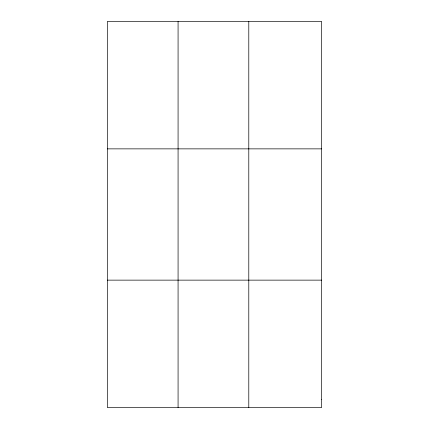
<?xml version="1.0" encoding="UTF-8"?>
<svg xmlns="http://www.w3.org/2000/svg" width="429" height="429" viewBox="0 0 429 429"><rect width="100%" height="100%" fill="white"/><g stroke="black" fill="none" stroke-linecap="round" stroke-linejoin="round"><path stroke-width="0.64" d="M178.073 21.45L178.073 407.55M248.788 21.45L248.788 407.55M107.357 148.863L321.643 148.863M107.357 280.137L321.643 280.137M321.643 399.587L321.643 407.55L107.357 407.55L107.357 21.45L321.643 21.45L321.643 399.587"/></g></svg>
